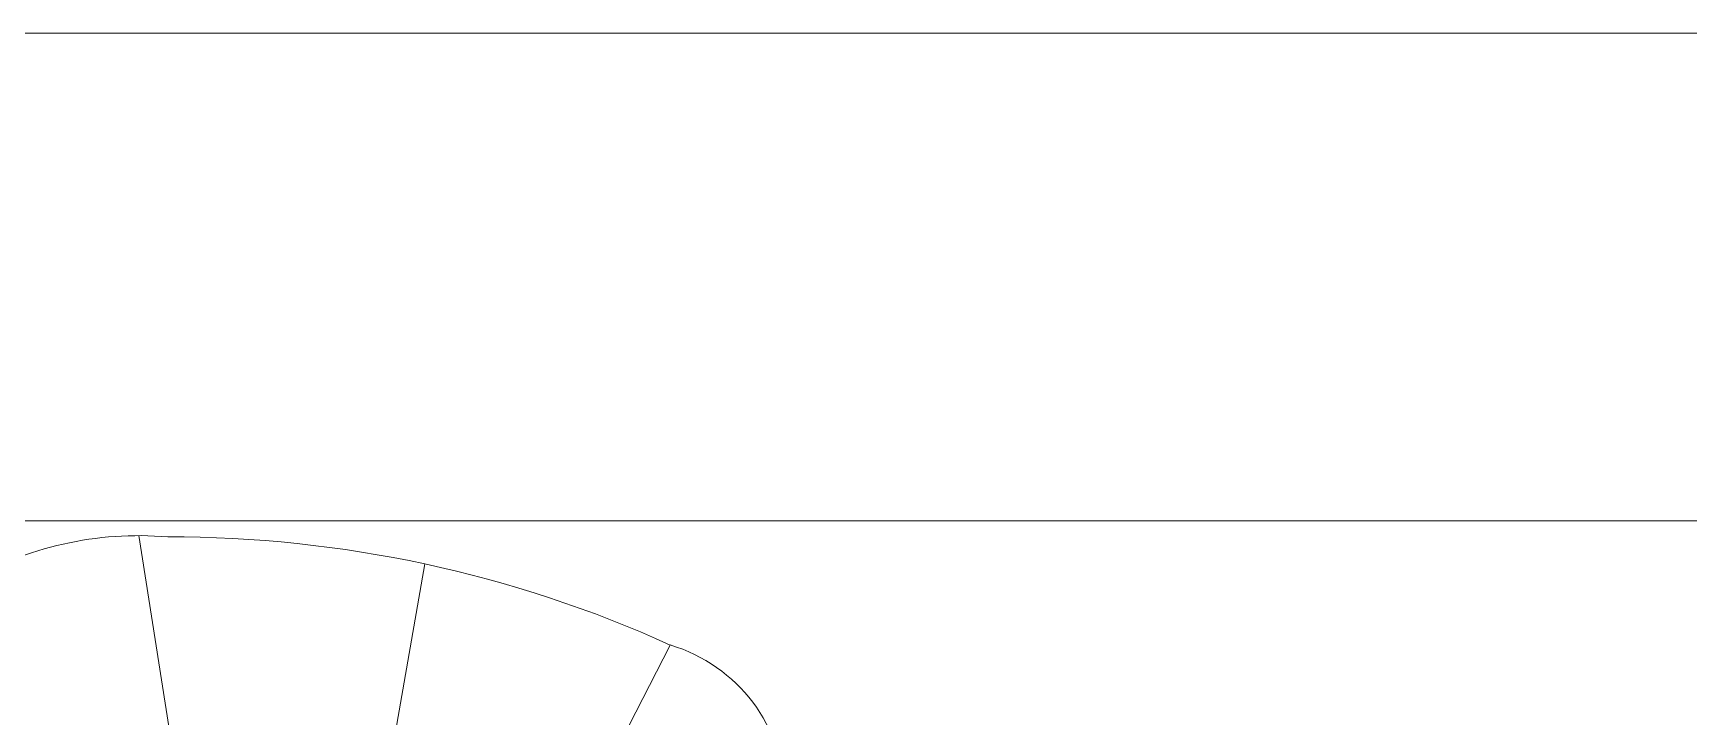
# Model space of a CAD drawing. Header units: inches. Extents: x 36 to 189, y -75 to 56.
# Drawn here: x 149.05 to 174.19, y -39.08 to -28.69 of the extents above; entities that cross this region are included whole.
import ezdxf

# ---------------------------------------------------------------- set-up
doc = ezdxf.new("R2010")
doc.units = ezdxf.units.IN
doc.layers.add('01_ORIGINAL_CAD', color=7, linetype='Continuous', lineweight=20)

# ---------------------------------------------------------------- blocks, each defined once
blk = doc.blocks.new('OPTION_06_WAVES')
at = {"layer": '01_ORIGINAL_CAD'}
blk.add_line((71.442, 17.312), (36.248, 17.312), dxfattribs=at)
blk = doc.blocks.new('OPTION_09_LOTUS')
at = {"layer": '01_ORIGINAL_CAD'}
blk.add_line((36.248, 55.9), (71.442, 55.9), dxfattribs=at)
for points in [[(40.658, 55.675), (41.569, 49.871)], [(45, 55.245), (44.06, 49.85)], [(48.726, 54.013), (46.225, 49.126)]]:
    blk.add_lwpolyline(points, dxfattribs=at)
for centre, radius, start, end in [((40.658, 50.423), 5.252, 85.2142, 120.0956), ((41.139, 37.317), 18.339, 65.5622, 90.1344), ((48.026, 51.672), 2.444, 0.7167, 73.3418)]:
    blk.add_arc(centre, radius, start, end, dxfattribs=at)

msp = doc.modelspace()

# ---------------------------------------------------------------- block references
for name, p in [('OPTION_06_WAVES', (110, -46)), ('OPTION_09_LOTUS', (110, -92))]:
    msp.add_blockref(name, p)

doc.saveas('drawing.dxf')
